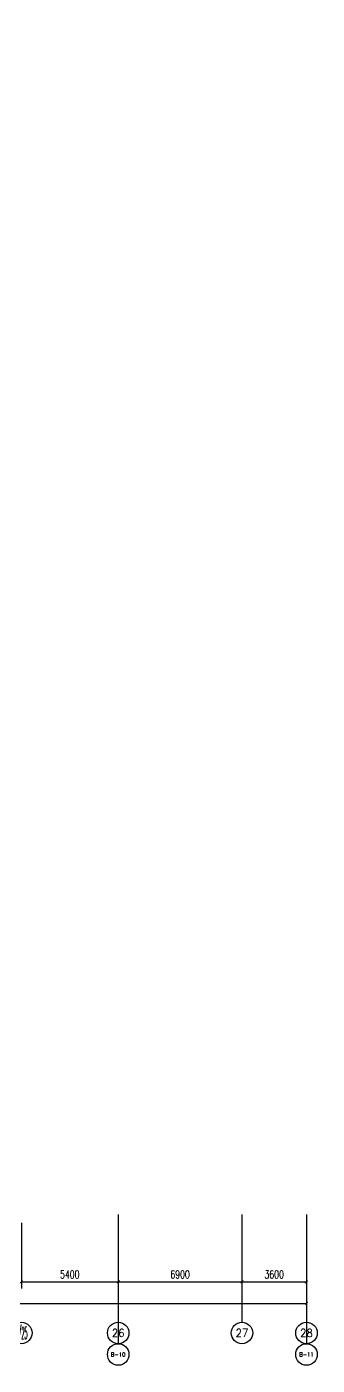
# Model space of a CAD drawing. Extents: x 6824721 to 16538177, y 2478193 to 6665639.
# Drawn here: x 8889114 to 8905314, y 2717794 to 2792435 of the extents above; entities that cross this region are included whole.
import ezdxf
from ezdxf.enums import TextEntityAlignment as Align

# ---------------------------------------------------------------- set-up
doc = ezdxf.new("R2010")
doc.units = 0
doc.header["$LTSCALE"] = 10
for name, color, linetype in [('0-wo', 8, 'Continuous'), ('AXIS', 3, 'Continuous'), ('AXIS_TEXT', 7, 'Continuous')]:
    doc.layers.add(name, color=color, linetype=linetype)
doc.styles.add('_TCH_AXIS', font='COMPLEX', dxfattribs={"bigfont": 'GBCBIG'})
doc.styles.add('_TCH_DIM_T3', font='SIMPLEX', dxfattribs={"width": 0.705882, "bigfont": 'GBCBIG'})
doc.styles.add('COMPLEX', font='COMPLEX')
doc.styles.add('STANDARD_T3', font='TSSDENG.shx', dxfattribs={"width": 0.56, "bigfont": 'TSSDCHN.shx'})
doc.dimstyles.new('_TCH_ARCH&&150', dxfattribs={"dimtxt": 525, "dimasz": 150, "dimexe": 375, "dimexo": 450, "dimgap": 150, "dimtad": 1, "dimdec": 0, "dimzin": 0, "dimdsep": 46, "dimtxsty": 'STANDARD_T3', "dimblk": 'ARCHTICK', "dimcen": 0.09, "dimclrt": 7, "dimazin": 2, "dimtfac": 1, "dimtdec": 0, "dimtix": 1, "dimtmove": 2, "dimatfit": 3, "dimfxl": 0, "dimtolj": 1, "dimtzin": 0, "dimarcsym": 0})

# ---------------------------------------------------------------- blocks, each defined once
blk = doc.blocks.new('_AXISO')
blk.add_circle((0, 0), 0.5)
at = {"layer": 'AXIS_TEXT', "style": 'COMPLEX', "width": 1.041667}
blk.add_attdef('A', text='', height=0.56, dxfattribs=at).set_placement((-0.25, -0.28), (0.25, -0.28), align=Align.FIT)
blk = doc.blocks.new('_ArchTick')
at = {"color": 0, "linetype": 'ByBlock', "const_width": 0.4}
blk.add_lwpolyline([(-0.5, -0.5), (0.5, 0.5)], dxfattribs=at)
blk = doc.blocks.new('*D229')
at = {"layer": 'AXIS', "color": 0, "lineweight": -2, "transparency": 16777216}
for p, q in [((90341, 625517), (90341, 621842)), ((95741, 625517), (95741, 621842)), ((90341, 622217), (95741, 622217))]:
    blk.add_line(p, q, dxfattribs=at)
at = {"layer": 'Defpoints', "color": 0, "transparency": 16777216}
for p in [(90341, 625967), (95741, 625967), (95741, 622217)]:
    blk.add_point(p, dxfattribs=at)
at = {"layer": 'AXIS', "color": 0, "lineweight": -2, "transparency": 16777216, "xscale": 150, "yscale": 150, "zscale": 150, "rotation": 180}
blk.add_blockref('_ArchTick', (90341, 622217), dxfattribs=at)
at = {"layer": 'AXIS', "color": 0, "lineweight": -2, "transparency": 16777216, "xscale": 150, "yscale": 150, "zscale": 150}
blk.add_blockref('_ArchTick', (95741, 622217), dxfattribs=at)
at = {"layer": 'AXIS', "color": 7, "transparency": 16777216, "insert": (93041, 622629), "char_height": 446.2, "attachment_point": 5, "style": '_TCH_DIM_T3'}
blk.add_mtext('\\A1;5400', dxfattribs=at)
blk = doc.blocks.new('*D230')
at = {"layer": 'AXIS', "color": 0, "lineweight": -2, "transparency": 16777216}
for p, q in [((95741, 625517), (95741, 621842)), ((102641, 625517), (102641, 621842)), ((95741, 622217), (102641, 622217))]:
    blk.add_line(p, q, dxfattribs=at)
at = {"layer": 'Defpoints', "color": 0, "transparency": 16777216}
for p in [(95741, 625967), (102641, 625967), (102641, 622217)]:
    blk.add_point(p, dxfattribs=at)
at = {"layer": 'AXIS', "color": 0, "lineweight": -2, "transparency": 16777216, "xscale": 150, "yscale": 150, "zscale": 150, "rotation": 180}
blk.add_blockref('_ArchTick', (95741, 622217), dxfattribs=at)
at = {"layer": 'AXIS', "color": 0, "lineweight": -2, "transparency": 16777216, "xscale": 150, "yscale": 150, "zscale": 150}
blk.add_blockref('_ArchTick', (102641, 622217), dxfattribs=at)
at = {"layer": 'AXIS', "color": 7, "transparency": 16777216, "insert": (99191, 622629), "char_height": 446.2, "attachment_point": 5, "style": '_TCH_DIM_T3'}
blk.add_mtext('\\A1;6900', dxfattribs=at)
blk = doc.blocks.new('*D231')
at = {"layer": 'AXIS', "color": 0, "lineweight": -2, "transparency": 16777216}
for p, q in [((102641, 625517), (102641, 621842)), ((106241, 625517), (106241, 621842)), ((102641, 622217), (106241, 622217))]:
    blk.add_line(p, q, dxfattribs=at)
at = {"layer": 'Defpoints', "color": 0, "transparency": 16777216}
for p in [(102641, 625967), (106241, 625967), (106241, 622217)]:
    blk.add_point(p, dxfattribs=at)
at = {"layer": 'AXIS', "color": 0, "lineweight": -2, "transparency": 16777216, "xscale": 150, "yscale": 150, "zscale": 150, "rotation": 180}
blk.add_blockref('_ArchTick', (102641, 622217), dxfattribs=at)
at = {"layer": 'AXIS', "color": 0, "lineweight": -2, "transparency": 16777216, "xscale": 150, "yscale": 150, "zscale": 150}
blk.add_blockref('_ArchTick', (106241, 622217), dxfattribs=at)
at = {"layer": 'AXIS', "color": 7, "transparency": 16777216, "insert": (104441, 622629), "char_height": 446.2, "attachment_point": 5, "style": '_TCH_DIM_T3'}
blk.add_mtext('\\A1;3600', dxfattribs=at)
blk = doc.blocks.new('*D264')
at = {"layer": 'AXIS', "color": 0, "lineweight": -2, "transparency": 16777216}
for p, q in [((-95159, 625517), (-95159, 620642)), ((106241, 625517), (106241, 620642)), ((-95159, 621017), (106241, 621017))]:
    blk.add_line(p, q, dxfattribs=at)
at = {"layer": 'Defpoints', "color": 0, "transparency": 16777216}
for p in [(-95159, 625967), (106241, 625967), (106241, 621017)]:
    blk.add_point(p, dxfattribs=at)
at = {"layer": 'AXIS', "color": 0, "lineweight": -2, "transparency": 16777216, "xscale": 150, "yscale": 150, "zscale": 150, "rotation": 180}
blk.add_blockref('_ArchTick', (-95159, 621017), dxfattribs=at)
at = {"layer": 'AXIS', "color": 0, "lineweight": -2, "transparency": 16777216, "xscale": 150, "yscale": 150, "zscale": 150}
blk.add_blockref('_ArchTick', (106241, 621017), dxfattribs=at)
at = {"layer": 'AXIS', "color": 7, "transparency": 16777216, "insert": (5541, 621429), "char_height": 446.2, "attachment_point": 5, "style": '_TCH_DIM_T3'}
blk.add_mtext('\\A1;201400', dxfattribs=at)
blk = doc.blocks.new('*D266')
at = {"layer": 'AXIS', "color": 0, "lineweight": -2, "transparency": 16777216}
for p, q in [((91809, 733633), (95432, 730371)), ((5657, 631227), (95154, 730622)), ((2313, 634238), (5936, 630976))]:
    blk.add_line(p, q, dxfattribs=at)
at = {"layer": 'Defpoints', "color": 0, "transparency": 16777216}
for p in [(91475, 733934), (95154, 730622), (1979, 634539)]:
    blk.add_point(p, dxfattribs=at)
at = {"layer": 'AXIS', "color": 0, "lineweight": -2, "transparency": 16777216, "xscale": 150, "yscale": 150, "zscale": 150}
for p, rotation in [((95154, 730622), 47.99999999999577), ((5657, 631227), 227.9999999999958)]:
    blk.add_blockref('_ArchTick', p, dxfattribs=dict(at, rotation=rotation))
at = {"layer": 'AXIS', "color": 7, "transparency": 16777216, "insert": (50099, 681200), "char_height": 446.2, "attachment_point": 5, "rotation": 48, "style": '_TCH_DIM_T3'}
blk.add_mtext('\\A1;133750', dxfattribs=at)
blk = doc.blocks.new('wet 45u67i')
at = {"layer": 'AXIS', "color": 3}
for p, q in [((95741.4, 625966.8), (95741.4, 618766.8)), ((95741.4, 625966.8), (95741.4, 619966.8)), ((102641.4, 625966.8), (102641.4, 619966.8)), ((106241.4, 625966.8), (106241.4, 618766.8)), ((106241.4, 625966.8), (106241.4, 619966.8))]:
    blk.add_line(p, q, dxfattribs=at)
ref = blk.add_blockref('_AXISO', (90341.4, 619366.8), dxfattribs=dict(at, xscale=1200, yscale=1200, zscale=1200))
ref.add_attrib('A', '2/25', dxfattribs={"layer": 'AXIS_TEXT', "height": 678.82, "style": '_TCH_AXIS', "width": 0.276316}).set_placement((90002, 619027.4), (90680.8, 619027.4), align=Align.FIT)
ref = blk.add_blockref('_AXISO', (95741.4, 619366.8), dxfattribs=dict(at, xscale=1200, yscale=1200, zscale=1200))
ref.add_attrib('A', '26', dxfattribs={"layer": 'AXIS_TEXT', "height": 441.41, "style": '_TCH_AXIS'}).set_placement((95384.1, 619146.1), (96098.7, 619146.1), align=Align.FIT)
ref = blk.add_blockref('_AXISO', (102641.4, 619366.8), dxfattribs=dict(at, xscale=1200, yscale=1200, zscale=1200))
ref.add_attrib('A', '27', dxfattribs={"layer": 'AXIS_TEXT', "height": 441.41, "style": '_TCH_AXIS'}).set_placement((102284.1, 619146.1), (102998.7, 619146.1), align=Align.FIT)
ref = blk.add_blockref('_AXISO', (106241.4, 619366.8), dxfattribs=dict(at, xscale=1200, yscale=1200, zscale=1200))
ref.add_attrib('A', '28', dxfattribs={"layer": 'AXIS_TEXT', "height": 441.41, "style": '_TCH_AXIS'}).set_placement((105884.1, 619146.1), (106598.7, 619146.1), align=Align.FIT)
ref = blk.add_blockref('_AXISO', (95741.4, 618166.8), dxfattribs=dict(at, xscale=1200, yscale=1200, zscale=1200))
ref.add_attrib('A', 'B-10', dxfattribs={"layer": 'AXIS_TEXT', "height": 221.02, "style": '_TCH_AXIS'}).set_placement((95336.2, 618056.3), (96146.6, 618056.3), align=Align.FIT)
ref = blk.add_blockref('_AXISO', (106241.4, 618166.8), dxfattribs=dict(at, xscale=1200, yscale=1200, zscale=1200))
ref.add_attrib('A', 'B-11', dxfattribs={"layer": 'AXIS_TEXT', "height": 235.2, "style": '_TCH_AXIS'}).set_placement((105838.2, 618049.2), (106644.6, 618049.2), align=Align.FIT)
at = {"layer": 'AXIS', "color": 8}
dim = blk.add_aligned_dim(p1=(1978.9, 634538.8), p2=(91475.1, 733934.4), distance=-4950, dimstyle='_TCH_ARCH&&150', dxfattribs=at)
dim.commit()
dim.dimension.update_dxf_attribs({"geometry": '*D266', "text_midpoint": (50099, 681200.4)})
at = {"layer": 'AXIS', "color": 3}
for p1, p2, distance, picture, middle in [((-95158.6, 625966.8), (106241.4, 625966.8), -4950, '*D264', (5541.4, 621429.3)), ((90341.4, 625966.8), (95741.4, 625966.8), -3750, '*D229', (93041.4, 622629.3)), ((95741.4, 625966.8), (102641.4, 625966.8), -3750, '*D230', (99191.4, 622629.3)), ((102641.4, 625966.8), (106241.4, 625966.8), -3750, '*D231', (104441.4, 622629.3))]:
    dim = blk.add_aligned_dim(p1=p1, p2=p2, distance=distance, dimstyle='_TCH_ARCH&&150', dxfattribs=at)
    dim.commit()
    dim.dimension.update_dxf_attribs({"geometry": picture, "text_midpoint": middle})

msp = doc.modelspace()

# ---------------------------------------------------------------- block references
at = {"layer": '0-wo'}
msp.add_blockref('wet 45u67i', (8798472.7, 2100226.9), dxfattribs=at)

doc.saveas('drawing.dxf')
